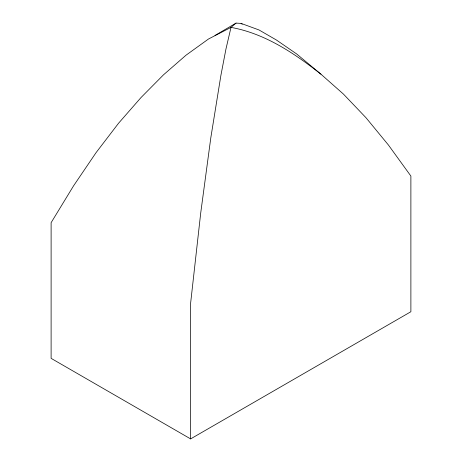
<?xml version="1.0" encoding="UTF-8"?>
<svg xmlns="http://www.w3.org/2000/svg" width="462" height="462" viewBox="0 0 462 462"><rect width="100%" height="100%" fill="white"/><g stroke="black" fill="none" stroke-linecap="round" stroke-linejoin="round"><path stroke-width="0.69" d="M236.053 23.1L231 27.385L208.501 39.004L186.019 55.203L163.536 74.792L141.054 97.505L118.567 123.227L96.073 152.627L73.585 185.805L51.115 222.684L51.109 358.35L190.615 438.9L410.891 311.723L410.885 176.057L388.415 145.004L365.927 117.654L343.433 94.081L320.946 74.191L296.633 53.933L276.443 40.032L259.009 29.961L241.095 23.406L236.053 23.1L215.003 35.453M241.095 23.406L242.221 24.226M320.946 74.191C294.306 53.211 264.963 33.535 231 27.385L225.947 49.076L220.905 75.346L210.811 137.774L200.71 213.04L190.615 303.222L190.615 438.9"/></g></svg>
